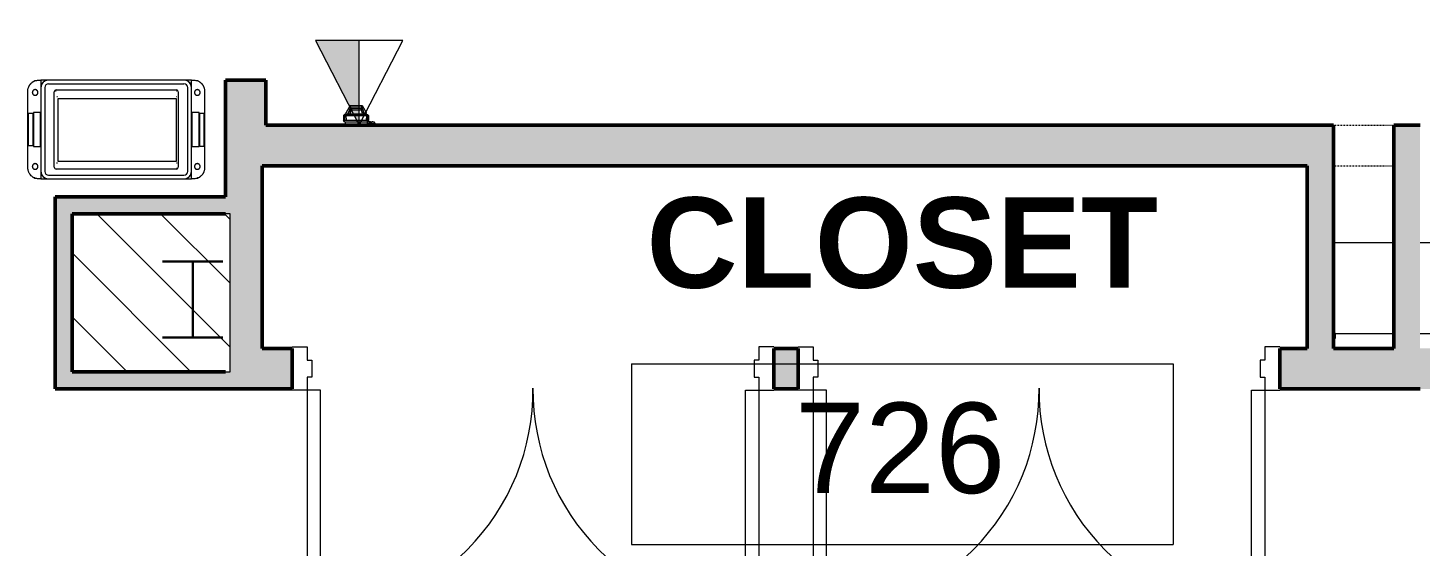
# Model space of a CAD drawing. Header units: inches. Extents: x -897 to 1409, y -1054 to 924.
# Drawn here: x -366.7 to -181.7, y -9 to 59.8 of the extents above; entities that cross this region are included whole.
import ezdxf

# ---------------------------------------------------------------- set-up
doc = ezdxf.new("R2010")
doc.units = ezdxf.units.IN
doc.header["$MEASUREMENT"] = 0
doc.linetypes.add('Overhead', pattern=[0.15625, 0.09375, -0.0625])
for name, color, linetype, lineweight in [('A-ANNO-NOTE', 131, 'Continuous', 9), ('A-AREA-IDEN', 2, 'Continuous', 9), ('A-DOOR', 31, 'Continuous', 13), ('A-DOOR-FRAM', 31, 'Continuous', 20), ('A-GENM', 13, 'Continuous', 9), ('A-WALL-PATT', 111, 'Continuous', 13), ('I-WALL', 2, 'Continuous', 13), ('Q-SPCQ', 91, 'Continuous', 13), ('S-COLS', 52, 'Continuous', 13), ('S-COLS-SYMB', 171, 'Continuous', 20)]:
    doc.layers.add(name, color=color, linetype=linetype, lineweight=lineweight)
doc.styles.add('Arial_4', font='arial.ttf', dxfattribs={"height": 12})
doc.styles.add('Arial_B', font='arialbd.ttf', dxfattribs={"height": 12})

# ---------------------------------------------------------------- blocks, each defined once
blk = doc.blocks.new('W-Wide Flange-Column - W10X49-819827-7TH FLOOR TELECOM PLAN')
at = {"layer": 'S-COLS-SYMB', "color": 63, "lineweight": 25}
for p, q in [((-4.01, 5.05), (4.01, 5.05)), ((0, 5.05), (0, -5.05)), ((-4.01, -5.05), (4.01, -5.05))]:
    blk.add_line(p, q, dxfattribs=at)
blk = doc.blocks.new('5649_structural model_2019_rvt-1-7TH FLOOR TELECOM PLAN')
at = {"color": 123, "lineweight": 13}
blk.add_blockref('W-Wide Flange-Column - W10X49-819827-7TH FLOOR TELECOM PLAN', (-344.82, 23.76), dxfattribs=at)
at = {"color": 123, "lineweight": 13, "rotation": 180}
blk.add_blockref('W-Wide Flange-Column - W10X49-819827-7TH FLOOR TELECOM PLAN', (-344.82, 23.76), dxfattribs=at)
blk = doc.blocks.new('Room Tag - Room Tag-84095-7TH FLOOR TELECOM PLAN')
at = {"layer": 'A-AREA-IDEN'}
for p, q in [((-0.375, -0.0625), (-0.375, -0.3125)), ((-0.375, -0.0625), (0.375, -0.0625)), ((0.375, -0.0625), (0.375, -0.3125)), ((-0.375, -0.3125), (0.375, -0.3125))]:
    blk.add_line(p, q, dxfattribs=at)
blk = doc.blocks.new('Double Flush-HM Frame - 5_-0_ Storeroom 8ft high-4680044-7TH FLOOR TELECOM PLAN')
at = {"layer": 'A-DOOR', "color": 133, "lineweight": 20}
for p, q in [((-48, 32.875), (-46.25, 32.875)), ((-48, 2.875), (-48, 32.875)), ((-46.25, 32.875), (-46.25, 2.875)), ((10.25, 32.875), (10.25, 2.875)), ((12, 32.875), (10.25, 32.875)), ((12, 2.875), (12, 32.875)), ((-46.25, 2.875), (-48, 2.875)), ((10.25, 2.875), (12, 2.875))]:
    blk.add_line(p, q, dxfattribs=at)
at = {"layer": 'A-DOOR', "color": 53, "lineweight": 9}
for centre, start, end in [((-48, 2.875), 359.5, 90), ((12, 2.875), 90, 180.5)]:
    blk.add_arc(centre, 30, start, end, dxfattribs=at)
at = {"layer": 'A-DOOR-FRAM', "color": 133}
for p, q in [((-48, 2.875), (-50, 2.875)), ((-48, 1.125), (-48, 2.875)), ((12, 2.875), (14, 2.875)), ((12, 1.125), (12, 2.875)), ((-47.375, 1.125), (-48, 1.125)), ((-47.375, -1.125), (-47.375, 1.125)), ((11.375, 1.125), (12, 1.125)), ((11.375, -1.125), (11.375, 1.125)), ((-48, -1.125), (-47.375, -1.125)), ((-48, -2.875), (-48, -1.125)), ((12, -1.125), (11.375, -1.125)), ((12, -2.875), (12, -1.125)), ((-50, -2.875), (-48, -2.875)), ((14, -2.875), (12, -2.875))]:
    blk.add_line(p, q, dxfattribs=at)
blk = doc.blocks.new('Restaurant_Trash_Can_SlimJim_Revit_2018_18693 - SLIMJIM-3038480-7TH FLOOR TELECOM PLAN')
at = {"layer": 'Q-SPCQ', "color": 53, "lineweight": 9}
for p, q in [((-0.75, 0), (-0.5, 0)), ((0.5, 0), (-0.5, 0)), ((-0.5, 0), (-0.5, -1)), ((18.5, 0), (0.5, 0)), ((19.5, 0), (18.5, 0)), ((19.5, -1), (19.5, 0)), ((19.5, 0), (19.75, 0)), ((-2.25, -11.63), (-2.25, -1.5)), ((-0.5, -1), (-0.5, -12.12)), ((0, -1), (0, -12.12)), ((0.5, -0.5), (18.5, -0.5)), ((1.27, -11.58), (1.27, -1.55)), ((1.54, -1.45), (1.45, -1.45)), ((1.45, -1.45), (1.54, -1.45)), ((1.51, -1.31), (17.5, -1.31)), ((17.56, -1.45), (17.5, -1.45)), ((17.52, -1.45), (17.57, -1.45)), ((17.7, -1.45), (17.72, -1.45)), ((17.74, -1.55), (17.74, -11.58)), ((19, -12.12), (19, -1)), ((19.5, -12.12), (19.5, -1)), ((21.25, -1.5), (21.25, -11.63)), ((1.6, -2.2), (1.69, -2.2)), ((17.5, -2.5), (1.75, -2.5)), ((1.75, -2.5), (1.75, -10.75)), ((17.5, -2.2), (17.57, -2.2)), ((17.5, -10.75), (17.5, -2.5)), ((-2.16, -8.72), (-2.16, -4.4)), ((-2.16, -4.4), (-1.59, -4.4)), ((-1.59, -4.4), (-1.59, -8.72)), ((-1.5, -4.31), (-1.5, -8.81)), ((-0.56, -4.31), (-1.5, -4.31)), ((-0.56, -8.81), (-0.56, -4.31)), ((20.5, -4.31), (19.56, -4.31)), ((19.56, -4.31), (19.56, -8.81)), ((20.5, -8.81), (20.5, -4.31)), ((20.59, -8.81), (20.59, -4.4)), ((20.59, -4.4), (21.16, -4.4)), ((21.16, -4.4), (21.16, -8.81)), ((-1.59, -8.72), (-2.16, -8.72)), ((-1.5, -8.81), (-0.56, -8.81)), ((19.56, -8.81), (20.5, -8.81)), ((21.16, -8.81), (20.59, -8.81)), ((1.68, -11.05), (1.58, -11.05)), ((1.75, -10.75), (17.5, -10.75)), ((17.59, -11.05), (17.5, -11.05)), ((-0.5, -12.12), (-0.5, -13.13)), ((0.5, -12.63), (18.5, -12.63)), ((17.5, -11.82), (1.51, -11.82)), ((17.5, -11.75), (17.55, -11.75)), ((17.55, -11.75), (17.51, -11.75)), ((19.5, -13.13), (19.5, -12.12)), ((-0.5, -13.13), (-0.75, -13.13)), ((-0.5, -13.13), (0.5, -13.13)), ((0.5, -13.13), (18.5, -13.13)), ((18.5, -13.13), (19.5, -13.13)), ((19.75, -13.13), (19.5, -13.13))]:
    blk.add_line(p, q, dxfattribs=at)
at = {"layer": 'Q-SPCQ', "color": 53, "lineweight": 9, "flags": 128}
for points in [[(0.5, 0), (0.46, 0), (0.42, 0), (0.38, -0.01), (0.34, -0.01), (0.3, -0.02), (0.26, -0.03), (0.23, -0.04), (0.19, -0.05), (0.15, -0.06), (0.11, -0.08), (0.08, -0.1), (0.04, -0.11), (0, -0.13), (-0.03, -0.15), (-0.06, -0.17), (-0.1, -0.2), (-0.13, -0.22), (-0.16, -0.25), (-0.19, -0.28), (-0.22, -0.3), (-0.24, -0.33), (-0.27, -0.36), (-0.29, -0.39), (-0.32, -0.43), (-0.34, -0.46), (-0.36, -0.49), (-0.38, -0.53), (-0.4, -0.56), (-0.42, -0.6), (-0.43, -0.64), (-0.44, -0.68), (-0.46, -0.71), (-0.47, -0.75), (-0.48, -0.79), (-0.48, -0.83), (-0.49, -0.87), (-0.49, -0.91), (-0.5, -0.95), (-0.5, -0.99), (-0.5, -1)], [(19.5, -1), (19.5, -0.96), (19.5, -0.92), (19.49, -0.88), (19.49, -0.84), (19.48, -0.8), (19.47, -0.76), (19.46, -0.72), (19.45, -0.69), (19.44, -0.65), (19.42, -0.61), (19.41, -0.57), (19.39, -0.54), (19.37, -0.5), (19.35, -0.47), (19.33, -0.44), (19.3, -0.4), (19.28, -0.37), (19.25, -0.34), (19.23, -0.31), (19.2, -0.28), (19.17, -0.26), (19.14, -0.23), (19.11, -0.2), (19.08, -0.18), (19.04, -0.16), (19.01, -0.14), (18.97, -0.12), (18.94, -0.1), (18.9, -0.08), (18.86, -0.07), (18.83, -0.05), (18.79, -0.04), (18.75, -0.03), (18.71, -0.02), (18.67, -0.01), (18.63, -0.01), (18.59, 0), (18.55, 0), (18.51, 0), (18.5, 0)], [(-0.5, -12.12), (-0.5, -12.16), (-0.5, -12.2), (-0.49, -12.24), (-0.49, -12.28), (-0.48, -12.32), (-0.47, -12.36), (-0.46, -12.4), (-0.45, -12.44), (-0.43, -12.48), (-0.42, -12.51), (-0.4, -12.55), (-0.39, -12.59), (-0.37, -12.62), (-0.35, -12.66), (-0.32, -12.69), (-0.3, -12.72), (-0.28, -12.75), (-0.25, -12.78), (-0.22, -12.81), (-0.2, -12.84), (-0.17, -12.87), (-0.14, -12.9), (-0.1, -12.92), (-0.07, -12.94), (-0.04, -12.97), (0, -12.99), (0.03, -13.01), (0.07, -13.03), (0.1, -13.04), (0.14, -13.06), (0.18, -13.07), (0.21, -13.08), (0.25, -13.09), (0.29, -13.1), (0.33, -13.11), (0.37, -13.12), (0.41, -13.12), (0.45, -13.12), (0.49, -13.13), (0.5, -13.13)], [(18.5, -13.13), (18.54, -13.12), (18.58, -13.12), (18.62, -13.12), (18.66, -13.11), (18.7, -13.11), (18.74, -13.1), (18.78, -13.09), (18.82, -13.07), (18.85, -13.06), (18.89, -13.05), (18.93, -13.03), (18.96, -13.01), (19, -12.99), (19.03, -12.97), (19.07, -12.95), (19.1, -12.93), (19.13, -12.9), (19.16, -12.88), (19.19, -12.85), (19.22, -12.82), (19.25, -12.79), (19.27, -12.76), (19.3, -12.73), (19.32, -12.7), (19.34, -12.67), (19.36, -12.63), (19.38, -12.6), (19.4, -12.56), (19.42, -12.52), (19.43, -12.49), (19.45, -12.45), (19.46, -12.41), (19.47, -12.37), (19.48, -12.33), (19.49, -12.29), (19.49, -12.26), (19.5, -12.22), (19.5, -12.18), (19.5, -12.14), (19.5, -12.12)]]:
    blk.add_lwpolyline(points, dxfattribs=at)
at = {"layer": 'Q-SPCQ', "color": 53, "lineweight": 9}
for centre, radius, start, end in [((0.5, -1), 1, 90, 180), ((0.5, -1), 1, 90, 180), ((18.5, -1), 1, 360, 90), ((18.5, -1), 1, 0, 90), ((0.5, -1), 0.5, 90, 180), ((1.51, -1.55), 0.238, 90, 180), ((17.5, -1.55), 0.238, 360, 90), ((18.5, -1), 0.5, 0, 90), ((0.5, -12.12), 1, 180, 270), ((0.5, -12.12), 1, 180, 270), ((0.5, -12.12), 0.5, 180, 270), ((1.51, -11.58), 0.238, 180, 270), ((17.5, -11.58), 0.238, 270, 0), ((18.5, -12.12), 0.5, 270, 360), ((18.5, -12.12), 1, 270, 360), ((18.5, -12.12), 1, 270, 0)]:
    blk.add_arc(centre, radius, start, end, dxfattribs=at)
for points, knots in [([(-2.25, -1.5), (-2.25, -1.36), (-2.22, -1.16), (-2.14, -0.93), (-2.08, -0.81), (-2.03, -0.72), (-1.98, -0.64), (-1.9, -0.53), (-1.79, -0.41), (-1.65, -0.29), (-1.45, -0.16), (-1.2, -0.06), (-0.94, -0.01), (-0.81, 0), (-0.75, 0)], [0, 0, 0, 0, 0.142857, 0.214286, 0.25, 0.285714, 0.321429, 0.357143, 0.428571, 0.5, 0.571429, 0.714286, 0.857143, 1, 1, 1, 1]), ([(19.75, 0), (19.81, 0), (19.95, -0.01), (20.21, -0.06), (20.45, -0.16), (20.65, -0.29), (20.82, -0.43), (20.94, -0.58), (21.02, -0.7), (21.07, -0.79), (21.13, -0.9), (21.18, -1.04), (21.24, -1.24), (21.25, -1.4), (21.25, -1.5)], [0, 0, 0, 0, 0.142857, 0.285714, 0.428571, 0.5, 0.571429, 0.678571, 0.705357, 0.732143, 0.785714, 0.839286, 0.892857, 1, 1, 1, 1]), ([(-1.55, -0.23), (-1.58, -0.25), (-1.63, -0.29), (-1.68, -0.33), (-1.71, -0.36)], [0.6882783, 0.6882783, 0.6882783, 0.6882783, 0.75, 0.8415258, 0.8415258, 0.8415258, 0.8415258]), ([(-0.9, -1.65), (-0.9, -1.62), (-0.9, -1.58), (-0.92, -1.54), (-0.92, -1.52), (-0.93, -1.5), (-0.94, -1.48), (-0.95, -1.47), (-0.96, -1.44), (-0.98, -1.42), (-0.99, -1.41), (-0.99, -1.4), (-1, -1.39), (-1, -1.39), (-1.01, -1.38), (-1.02, -1.37), (-1.04, -1.36), (-1.06, -1.34), (-1.07, -1.33), (-1.09, -1.32), (-1.1, -1.32), (-1.12, -1.31), (-1.14, -1.3), (-1.16, -1.29), (-1.19, -1.28), (-1.22, -1.28), (-1.24, -1.27), (-1.27, -1.27), (-1.3, -1.27), (-1.33, -1.28), (-1.36, -1.28), (-1.39, -1.29), (-1.42, -1.3), (-1.45, -1.32), (-1.48, -1.33), (-1.5, -1.35), (-1.53, -1.37), (-1.56, -1.4), (-1.59, -1.44), (-1.61, -1.48), (-1.63, -1.53), (-1.64, -1.58), (-1.65, -1.62), (-1.65, -1.65)], [0, 0, 0, 0, 0.055556, 0.083333, 0.097222, 0.111111, 0.125, 0.138889, 0.166667, 0.194444, 0.208333, 0.215278, 0.222222, 0.229167, 0.236111, 0.25, 0.277778, 0.305556, 0.319444, 0.333333, 0.347222, 0.361111, 0.388889, 0.416667, 0.444444, 0.472222, 0.5, 0.527778, 0.555556, 0.583333, 0.611111, 0.638889, 0.666667, 0.694444, 0.722222, 0.75, 0.777778, 0.805556, 0.833333, 0.888889, 0.916667, 0.944444, 1, 1, 1, 1]), ([(-1.65, -1.65), (-1.65, -1.68), (-1.64, -1.72), (-1.63, -1.77), (-1.61, -1.82), (-1.59, -1.86), (-1.56, -1.9), (-1.53, -1.92), (-1.5, -1.95), (-1.48, -1.97), (-1.45, -1.98), (-1.42, -2), (-1.39, -2.01), (-1.36, -2.01), (-1.33, -2.02), (-1.31, -2.02), (-1.29, -2.02), (-1.27, -2.02), (-1.24, -2.02), (-1.22, -2.02), (-1.19, -2.01), (-1.16, -2.01), (-1.14, -2), (-1.12, -1.99), (-1.1, -1.98), (-1.08, -1.97), (-1.06, -1.96), (-1.04, -1.94), (-1.02, -1.93), (-1.01, -1.92), (-1, -1.91), (-1, -1.9), (-0.99, -1.9), (-0.99, -1.89), (-0.98, -1.88), (-0.96, -1.86), (-0.95, -1.83), (-0.94, -1.81), (-0.93, -1.8), (-0.93, -1.79), (-0.92, -1.78), (-0.92, -1.76), (-0.9, -1.72), (-0.9, -1.68), (-0.9, -1.65)], [0, 0, 0, 0, 0.055556, 0.083333, 0.111111, 0.166667, 0.194444, 0.222222, 0.25, 0.277778, 0.305556, 0.333333, 0.361111, 0.388889, 0.416667, 0.444444, 0.458333, 0.472222, 0.5, 0.527778, 0.555556, 0.583333, 0.611111, 0.638889, 0.652778, 0.666667, 0.694444, 0.722222, 0.75, 0.763889, 0.770833, 0.777778, 0.784722, 0.791667, 0.805556, 0.833333, 0.861111, 0.875, 0.888889, 0.895833, 0.902778, 0.916667, 0.944444, 1, 1, 1, 1]), ([(-1.28, -0.1), (-1.3, -0.11), (-1.35, -0.13), (-1.4, -0.15), (-1.43, -0.16)], [0.4521801, 0.4521801, 0.4521801, 0.4521801, 0.5, 0.5775019, 0.5775019, 0.5775019, 0.5775019]), ([(-0.36, -0.5), (-0.33, -0.45), (-0.27, -0.36), (-0.21, -0.29), (-0.18, -0.26)], [0, 0, 0, 0, 0.1, 0.1824488, 0.1824488, 0.1824488, 0.1824488]), ([(-0.08, -0.18), (-0.07, -0.18), (-0.04, -0.16), (0, -0.13), (0.03, -0.12), (0.04, -0.11)], [0.2702021, 0.2702021, 0.2702021, 0.2702021, 0.3, 0.35, 0.3731461, 0.3731461, 0.3731461, 0.3731461]), ([(18.97, -0.11), (18.99, -0.13), (19.03, -0.15), (19.07, -0.18), (19.08, -0.19)], [0.6268539, 0.6268539, 0.6268539, 0.6268539, 0.7, 0.7297979, 0.7297979, 0.7297979, 0.7297979]), ([(19.18, -0.26), (19.19, -0.28), (19.26, -0.34), (19.32, -0.42), (19.37, -0.5)], [0.8175512, 0.8175512, 0.8175512, 0.8175512, 0.85, 1, 1, 1, 1]), ([(20.65, -1.65), (20.65, -1.62), (20.65, -1.58), (20.63, -1.53), (20.62, -1.48), (20.59, -1.44), (20.56, -1.4), (20.53, -1.37), (20.51, -1.35), (20.48, -1.33), (20.45, -1.32), (20.42, -1.3), (20.39, -1.29), (20.36, -1.28), (20.33, -1.28), (20.31, -1.27), (20.29, -1.27), (20.27, -1.27), (20.25, -1.27), (20.22, -1.28), (20.19, -1.28), (20.17, -1.29), (20.14, -1.3), (20.12, -1.31), (20.1, -1.32), (20.09, -1.33), (20.07, -1.34), (20.04, -1.36), (20.03, -1.37), (20.01, -1.38), (20.01, -1.39), (20, -1.39), (20, -1.4), (19.99, -1.41), (19.98, -1.42), (19.96, -1.44), (19.95, -1.47), (19.94, -1.48), (19.93, -1.5), (19.93, -1.51), (19.93, -1.52), (19.92, -1.54), (19.91, -1.58), (19.9, -1.62), (19.9, -1.65)], [0, 0, 0, 0, 0.055556, 0.083333, 0.111111, 0.166667, 0.194444, 0.222222, 0.25, 0.277778, 0.305556, 0.333333, 0.361111, 0.388889, 0.416667, 0.444444, 0.458333, 0.472222, 0.5, 0.527778, 0.555556, 0.583333, 0.611111, 0.638889, 0.652778, 0.666667, 0.694444, 0.722222, 0.75, 0.763889, 0.770833, 0.777778, 0.784722, 0.791667, 0.805556, 0.833333, 0.861111, 0.875, 0.888889, 0.895833, 0.902778, 0.916667, 0.944444, 1, 1, 1, 1]), ([(19.9, -1.65), (19.9, -1.68), (19.91, -1.72), (19.92, -1.76), (19.93, -1.78), (19.93, -1.8), (19.94, -1.81), (19.95, -1.83), (19.96, -1.86), (19.98, -1.88), (19.99, -1.89), (20, -1.9), (20, -1.9), (20.01, -1.91), (20.01, -1.92), (20.03, -1.93), (20.04, -1.94), (20.06, -1.96), (20.08, -1.97), (20.09, -1.97), (20.1, -1.98), (20.12, -1.99), (20.14, -2), (20.17, -2.01), (20.19, -2.01), (20.22, -2.02), (20.25, -2.02), (20.28, -2.02), (20.3, -2.02), (20.33, -2.02), (20.36, -2.01), (20.39, -2.01), (20.42, -2), (20.45, -1.98), (20.48, -1.97), (20.51, -1.95), (20.53, -1.92), (20.56, -1.9), (20.59, -1.86), (20.62, -1.82), (20.63, -1.77), (20.65, -1.72), (20.65, -1.68), (20.65, -1.65)], [0, 0, 0, 0, 0.055556, 0.083333, 0.097222, 0.111111, 0.125, 0.138889, 0.166667, 0.194444, 0.208333, 0.215278, 0.222222, 0.229167, 0.236111, 0.25, 0.277778, 0.305556, 0.319444, 0.333333, 0.347222, 0.361111, 0.388889, 0.416667, 0.444444, 0.472222, 0.5, 0.527778, 0.555556, 0.583333, 0.611111, 0.638889, 0.666667, 0.694444, 0.722222, 0.75, 0.777778, 0.805556, 0.833333, 0.888889, 0.916667, 0.944444, 1, 1, 1, 1]), ([(20.43, -0.16), (20.4, -0.15), (20.35, -0.13), (20.3, -0.1), (20.28, -0.1)], [0.4224981, 0.4224981, 0.4224981, 0.4224981, 0.5, 0.5478199, 0.5478199, 0.5478199, 0.5478199]), ([(20.72, -0.35), (20.69, -0.33), (20.63, -0.29), (20.58, -0.25), (20.56, -0.24)], [0.1584742, 0.1584742, 0.1584742, 0.1584742, 0.25, 0.3117217, 0.3117217, 0.3117217, 0.3117217]), ([(-0.75, -13.13), (-0.81, -13.13), (-0.94, -13.12), (-1.2, -13.06), (-1.45, -12.96), (-1.65, -12.83), (-1.81, -12.69), (-1.94, -12.55), (-2.02, -12.42), (-2.07, -12.34), (-2.13, -12.22), (-2.18, -12.08), (-2.23, -11.88), (-2.25, -11.73), (-2.25, -11.63)], [0, 0, 0, 0, 0.142857, 0.285714, 0.428571, 0.5, 0.571429, 0.678571, 0.705357, 0.732143, 0.785714, 0.839286, 0.892857, 1, 1, 1, 1]), ([(-1.72, -12.77), (-1.68, -12.8), (-1.63, -12.84), (-1.58, -12.88), (-1.55, -12.89)], [0.1584742, 0.1584742, 0.1584742, 0.1584742, 0.25, 0.3117217, 0.3117217, 0.3117217, 0.3117217]), ([(-0.9, -11.48), (-0.9, -11.45), (-0.9, -11.41), (-0.92, -11.37), (-0.92, -11.34), (-0.93, -11.33), (-0.94, -11.31), (-0.95, -11.29), (-0.96, -11.27), (-0.98, -11.25), (-0.99, -11.24), (-0.99, -11.23), (-1, -11.22), (-1, -11.22), (-1.01, -11.21), (-1.02, -11.2), (-1.04, -11.18), (-1.06, -11.17), (-1.07, -11.16), (-1.09, -11.15), (-1.1, -11.14), (-1.12, -11.14), (-1.14, -11.13), (-1.16, -11.12), (-1.19, -11.11), (-1.22, -11.11), (-1.24, -11.1), (-1.27, -11.1), (-1.3, -11.1), (-1.33, -11.1), (-1.36, -11.11), (-1.39, -11.12), (-1.42, -11.13), (-1.45, -11.14), (-1.48, -11.16), (-1.5, -11.18), (-1.53, -11.2), (-1.56, -11.23), (-1.59, -11.27), (-1.61, -11.31), (-1.63, -11.36), (-1.64, -11.41), (-1.65, -11.45), (-1.65, -11.48)], [0, 0, 0, 0, 0.055556, 0.083333, 0.097222, 0.111111, 0.125, 0.138889, 0.166667, 0.194444, 0.208333, 0.215278, 0.222222, 0.229167, 0.236111, 0.25, 0.277778, 0.305556, 0.319444, 0.333333, 0.347222, 0.361111, 0.388889, 0.416667, 0.444444, 0.472222, 0.5, 0.527778, 0.555556, 0.583333, 0.611111, 0.638889, 0.666667, 0.694444, 0.722222, 0.75, 0.777778, 0.805556, 0.833333, 0.888889, 0.916667, 0.944444, 1, 1, 1, 1]), ([(-1.65, -11.48), (-1.65, -11.5), (-1.64, -11.54), (-1.63, -11.59), (-1.61, -11.64), (-1.59, -11.69), (-1.56, -11.73), (-1.53, -11.75), (-1.5, -11.77), (-1.48, -11.79), (-1.45, -11.81), (-1.42, -11.82), (-1.39, -11.83), (-1.36, -11.84), (-1.33, -11.85), (-1.31, -11.85), (-1.29, -11.85), (-1.27, -11.85), (-1.24, -11.85), (-1.22, -11.85), (-1.19, -11.84), (-1.16, -11.83), (-1.14, -11.83), (-1.12, -11.82), (-1.1, -11.81), (-1.08, -11.8), (-1.06, -11.79), (-1.04, -11.77), (-1.02, -11.75), (-1.01, -11.74), (-1, -11.74), (-1, -11.73), (-0.99, -11.72), (-0.99, -11.72), (-0.98, -11.7), (-0.96, -11.68), (-0.95, -11.66), (-0.94, -11.64), (-0.93, -11.63), (-0.93, -11.62), (-0.92, -11.61), (-0.92, -11.59), (-0.9, -11.54), (-0.9, -11.5), (-0.9, -11.48)], [0, 0, 0, 0, 0.055556, 0.083333, 0.111111, 0.166667, 0.194444, 0.222222, 0.25, 0.277778, 0.305556, 0.333333, 0.361111, 0.388889, 0.416667, 0.444444, 0.458333, 0.472222, 0.5, 0.527778, 0.555556, 0.583333, 0.611111, 0.638889, 0.652778, 0.666667, 0.694444, 0.722222, 0.75, 0.763889, 0.770833, 0.777778, 0.784722, 0.791667, 0.805556, 0.833333, 0.861111, 0.875, 0.888889, 0.895833, 0.902778, 0.916667, 0.944444, 1, 1, 1, 1]), ([(-0.18, -12.86), (-0.19, -12.85), (-0.26, -12.78), (-0.32, -12.7), (-0.36, -12.63)], [0.8175512, 0.8175512, 0.8175512, 0.8175512, 0.85, 1, 1, 1, 1]), ([(0.04, -13.01), (0.01, -13), (-0.03, -12.97), (-0.07, -12.95), (-0.08, -12.94)], [0.6268539, 0.6268539, 0.6268539, 0.6268539, 0.7, 0.7297979, 0.7297979, 0.7297979, 0.7297979]), ([(19.08, -12.94), (19.07, -12.95), (19.04, -12.97), (19, -12.99), (18.98, -13.01), (18.97, -13.01)], [0.2702021, 0.2702021, 0.2702021, 0.2702021, 0.3, 0.35, 0.3731461, 0.3731461, 0.3731461, 0.3731461]), ([(19.37, -12.63), (19.34, -12.68), (19.28, -12.76), (19.21, -12.83), (19.18, -12.86)], [0, 0, 0, 0, 0.1, 0.1824488, 0.1824488, 0.1824488, 0.1824488]), ([(21.25, -11.63), (21.25, -11.76), (21.22, -11.97), (21.14, -12.19), (21.08, -12.32), (21.04, -12.4), (20.98, -12.49), (20.9, -12.59), (20.79, -12.71), (20.65, -12.83), (20.45, -12.96), (20.21, -13.06), (19.95, -13.12), (19.81, -13.13), (19.75, -13.13)], [0, 0, 0, 0, 0.142857, 0.214286, 0.25, 0.285714, 0.321429, 0.357143, 0.428571, 0.5, 0.571429, 0.714286, 0.857143, 1, 1, 1, 1]), ([(20.65, -11.48), (20.65, -11.45), (20.65, -11.41), (20.63, -11.36), (20.62, -11.31), (20.59, -11.27), (20.56, -11.23), (20.53, -11.2), (20.51, -11.18), (20.48, -11.16), (20.45, -11.14), (20.42, -11.13), (20.39, -11.12), (20.36, -11.11), (20.33, -11.1), (20.31, -11.1), (20.29, -11.1), (20.27, -11.1), (20.25, -11.1), (20.22, -11.11), (20.19, -11.11), (20.17, -11.12), (20.14, -11.13), (20.12, -11.14), (20.1, -11.14), (20.09, -11.15), (20.07, -11.17), (20.04, -11.18), (20.03, -11.2), (20.01, -11.21), (20.01, -11.22), (20, -11.22), (20, -11.23), (19.99, -11.24), (19.98, -11.25), (19.96, -11.27), (19.95, -11.29), (19.94, -11.31), (19.93, -11.33), (19.93, -11.34), (19.93, -11.35), (19.92, -11.37), (19.91, -11.41), (19.9, -11.45), (19.9, -11.48)], [0, 0, 0, 0, 0.055556, 0.083333, 0.111111, 0.166667, 0.194444, 0.222222, 0.25, 0.277778, 0.305556, 0.333333, 0.361111, 0.388889, 0.416667, 0.444444, 0.458333, 0.472222, 0.5, 0.527778, 0.555556, 0.583333, 0.611111, 0.638889, 0.652778, 0.666667, 0.694444, 0.722222, 0.75, 0.763889, 0.770833, 0.777778, 0.784722, 0.791667, 0.805556, 0.833333, 0.861111, 0.875, 0.888889, 0.895833, 0.902778, 0.916667, 0.944444, 1, 1, 1, 1]), ([(19.9, -11.48), (19.9, -11.5), (19.91, -11.54), (19.92, -11.59), (19.93, -11.61), (19.93, -11.62), (19.94, -11.64), (19.95, -11.66), (19.96, -11.68), (19.98, -11.7), (19.99, -11.72), (20, -11.72), (20, -11.73), (20.01, -11.74), (20.01, -11.74), (20.03, -11.75), (20.04, -11.77), (20.06, -11.78), (20.08, -11.79), (20.09, -11.8), (20.1, -11.81), (20.12, -11.82), (20.14, -11.83), (20.17, -11.83), (20.19, -11.84), (20.22, -11.85), (20.25, -11.85), (20.28, -11.85), (20.3, -11.85), (20.33, -11.85), (20.36, -11.84), (20.39, -11.83), (20.42, -11.82), (20.45, -11.81), (20.48, -11.79), (20.51, -11.77), (20.53, -11.75), (20.56, -11.73), (20.59, -11.69), (20.62, -11.64), (20.63, -11.59), (20.65, -11.54), (20.65, -11.5), (20.65, -11.48)], [0, 0, 0, 0, 0.055556, 0.083333, 0.097222, 0.111111, 0.125, 0.138889, 0.166667, 0.194444, 0.208333, 0.215278, 0.222222, 0.229167, 0.236111, 0.25, 0.277778, 0.305556, 0.319444, 0.333333, 0.347222, 0.361111, 0.388889, 0.416667, 0.444444, 0.472222, 0.5, 0.527778, 0.555556, 0.583333, 0.611111, 0.638889, 0.666667, 0.694444, 0.722222, 0.75, 0.777778, 0.805556, 0.833333, 0.888889, 0.916667, 0.944444, 1, 1, 1, 1]), ([(20.56, -12.89), (20.58, -12.88), (20.64, -12.84), (20.69, -12.8), (20.72, -12.77)], [0.688258, 0.688258, 0.688258, 0.688258, 0.75, 0.84151, 0.84151, 0.84151, 0.84151]), ([(-1.43, -12.96), (-1.4, -12.98), (-1.35, -13), (-1.3, -13.02), (-1.28, -13.03)], [0.4224981, 0.4224981, 0.4224981, 0.4224981, 0.5, 0.5478199, 0.5478199, 0.5478199, 0.5478199]), ([(20.28, -13.03), (20.3, -13.02), (20.35, -13), (20.4, -12.98), (20.43, -12.96)], [0.4522061, 0.4522061, 0.4522061, 0.4522061, 0.5, 0.5774889, 0.5774889, 0.5774889, 0.5774889])]:
    blk.add_open_spline(points, degree=3, knots=knots, dxfattribs=at)
for points in [[(-1.82, -0.45), (-1.84, -0.47), (-1.85, -0.48), (-1.87, -0.5)], [(20.87, -0.5), (20.86, -0.48), (20.84, -0.47), (20.83, -0.45)], [(-1.87, -12.63), (-1.85, -12.64), (-1.84, -12.66), (-1.82, -12.67)], [(20.83, -12.67), (20.84, -12.66), (20.86, -12.64), (20.87, -12.63)]]:
    blk.add_open_spline(points, degree=3, dxfattribs=at)
blk = doc.blocks.new('Opening - 8_ x 80_-3516530-7TH FLOOR TELECOM PLAN')
at = {"layer": 'A-GENM', "linetype": 'Overhead'}
for p, q in [((-4.32, 2.69), (3.68, 2.69)), ((-4.32, -2.69), (3.68, -2.69))]:
    blk.add_line(p, q, dxfattribs=at)
blk = doc.blocks.new('Wall_mounted_phone_5550 - 11ZPHO02_dwg-3555878-7TH FLOOR TELECOM PLAN')
at = {"layer": 'Q-SPCQ', "lineweight": 9}
for p, q in [((1.47, -0.44), (1.47, 0)), ((-2.36, -0.03), (-2.48, -0.25)), ((-2.36, -0.47), (-2.48, -0.25)), ((-2.04, -0.25), (-2.48, -0.25)), ((-2.1, -0.03), (-2.36, -0.03)), ((-2.2, -0.03), (-2.36, -0.03)), ((-1.92, -0.03), (-2.36, -0.03)), ((-2.11, -0.47), (-2.36, -0.47)), ((-1.92, -0.47), (-2.36, -0.47)), ((-2.2, -0.03), (-1.74, -0.03)), ((-2.2, -0.47), (-2.11, -0.47)), ((-1.68, -0.47), (-2.11, -0.47)), ((-1.92, -0.03), (-2.04, -0.25)), ((-1.92, -0.47), (-2.04, -0.25)), ((-2.04, -0.25), (-1.47, -0.25)), ((-1.47, -0.03), (-1.92, -0.03)), ((-1.92, -0.47), (-1.68, -0.47)), ((-1.92, -0.47), (-1.52, -0.47)), ((-1.68, -0.47), (-1.53, -0.47)), ((-1.53, -0.47), (-1.66, -0.63)), ((-1.61, -0.58), (-1.66, -0.63)), ((-1.66, -1.25), (-1.66, -0.63)), ((-1.66, -0.63), (-1.53, -0.63)), ((-1.66, -1.31), (-1.66, -1.25)), ((-1.66, -1.25), (-1.53, -1.41)), ((-1.66, -1.25), (-1.53, -1.31)), ((-1.53, -1.44), (-1.66, -1.31)), ((-1.53, -1.44), (-1.66, -1.31)), ((-1.53, -0.47), (-1.47, -0.44)), ((1.53, -0.47), (-1.53, -0.47)), ((-1.53, -0.47), (-1.53, -0.63)), ((-1.53, -0.63), (1.53, -0.63)), ((-1.53, -1.31), (-1.53, -0.63)), ((1.53, -1.31), (-1.53, -1.31)), ((-1.53, -1.41), (-1.53, -1.31)), ((-1.53, -1.41), (-1.41, -1.33)), ((1.53, -1.41), (-1.53, -1.41)), ((-1.53, -1.44), (-1.53, -1.41)), ((-1.41, -1.44), (-1.53, -1.44)), ((-1.47, -0.44), (-1.47, 0)), ((1.47, -0.44), (-1.47, -0.44)), ((-1.41, -1.33), (-1.28, -0.63)), ((-1.34, -1.44), (-1.41, -1.44)), ((-1.34, -1.41), (-1.35, -1.56)), ((-1.3, -1.41), (-1.35, -1.56)), ((-1.34, -1.59), (-1.35, -1.56)), ((-1.33, -1.57), (-1.34, -1.69)), ((-1.34, -1.59), (-1.34, -1.61)), ((-1.34, -1.61), (-1.34, -1.62)), ((-1.34, -1.61), (-1.34, -1.62)), ((-1.34, -1.62), (-1.34, -1.69)), ((-1.34, -1.69), (-1.34, -1.62)), ((-0.8, -2.61), (-1.34, -1.69)), ((-0.75, -2.42), (-1.13, -1.41)), ((-1.13, -1.41), (-1.08, -1.54)), ((-0.75, -2.42), (-1.08, -1.54)), ((-0.89, -2.04), (-1.08, -1.54)), ((-1.03, -1.41), (-1, -1.52)), ((-0.85, -2.04), (-1, -1.52)), ((-0.8, -1.41), (-0.79, -1.51)), ((-0.69, -2.04), (-0.79, -1.51)), ((0.79, -1.51), (-0.79, -1.51)), ((0.69, -2.04), (0.79, -1.51)), ((0.75, -2.42), (1.13, -1.41)), ((0.75, -2.42), (1.08, -1.54)), ((0.8, -1.41), (0.79, -1.51)), ((0.8, -2.61), (1.34, -1.69)), ((0.85, -2.04), (1, -1.52)), ((0.89, -2.04), (1.08, -1.54)), ((1.03, -1.41), (1, -1.52)), ((1.13, -1.41), (1.08, -1.54)), ((1.41, -1.33), (1.28, -0.63)), ((1.3, -1.4), (1.35, -1.56)), ((1.33, -1.57), (1.34, -1.69)), ((1.34, -1.4), (1.35, -1.56)), ((1.34, -1.44), (1.41, -1.44)), ((1.34, -1.59), (1.35, -1.56)), ((1.34, -1.59), (1.34, -1.61)), ((1.34, -1.61), (1.34, -1.62)), ((1.34, -1.61), (1.34, -1.62)), ((1.34, -1.62), (1.34, -1.69)), ((1.34, -1.69), (1.34, -1.62)), ((1.53, -1.41), (1.41, -1.33)), ((1.41, -1.44), (1.53, -1.44)), ((1.53, -0.47), (1.47, -0.44)), ((1.53, -0.47), (1.66, -0.63)), ((1.53, -0.47), (1.53, -0.63)), ((1.53, -1.31), (1.53, -0.63)), ((1.53, -0.63), (1.66, -0.63)), ((1.53, -1.41), (1.66, -1.25)), ((1.66, -1.25), (1.53, -1.31)), ((1.53, -1.44), (1.66, -1.31)), ((1.53, -1.44), (1.66, -1.31)), ((1.53, -1.41), (1.53, -1.31)), ((1.53, -1.44), (1.53, -1.41)), ((1.61, -0.58), (1.66, -0.63)), ((1.66, -1.25), (1.66, -0.63)), ((1.66, -1.31), (1.66, -1.25)), ((-0.77, -2.31), (-0.89, -2.04)), ((-0.71, -2.26), (-0.85, -2.04)), ((-0.8, -2.61), (-0.74, -2.53)), ((0.8, -2.61), (-0.8, -2.61)), ((-0.77, -2.31), (-0.71, -2.26)), ((0.77, -2.31), (-0.77, -2.31)), ((-0.77, -2.31), (-0.75, -2.42)), ((-0.75, -2.42), (-0.74, -2.53)), ((-0.74, -2.53), (0.74, -2.53)), ((-0.71, -2.26), (-0.59, -2.22)), ((-0.59, -2.22), (-0.69, -2.04)), ((0.69, -2.04), (-0.69, -2.04)), ((-0.59, -2.22), (0.59, -2.22)), ((0.59, -2.22), (0.69, -2.04)), ((0.71, -2.26), (0.59, -2.22)), ((0.71, -2.26), (0.85, -2.04)), ((0.77, -2.31), (0.71, -2.26)), ((0.75, -2.42), (0.74, -2.53)), ((0.8, -2.61), (0.74, -2.53)), ((0.77, -2.31), (0.75, -2.42)), ((0.77, -2.31), (0.89, -2.04))]:
    blk.add_line(p, q, dxfattribs=at)
blk = doc.blocks.new('Wall_mounted_phone_5550 - Wall_mounted_phone_5550-3555884-7TH FLOOR TELECOM PLAN')
blk.add_blockref('Wall_mounted_phone_5550 - 11ZPHO02_dwg-3555878-7TH FLOOR TELECOM PLAN', (0, 0))
blk = doc.blocks.new('Wall-Shelving_Case-Systems_R2050 - Wall-Shelving_Case-Systems_R2050-4066213-7TH FLOOR TELECOM PLAN')
at = {"layer": 'A-GENM', "color": 53}
for p, q in [((-21.5, 12.625), (-29.5, 12.625)), ((-16, 12.625), (-18, 12.625)), ((-29.25, 0.625), (-29.5, 0.625)), ((-29.5, 0.5), (-29.375, 0.5)), ((-29.375, 0.5), (-29.375, 0)), ((-29.375, 0), (-29.25, 0)), ((-29.25, 0.625), (-21.5, 0.625)), ((-29.25, 0), (-29.25, 0.625)), ((-18, 0.625), (-16, 0.625)), ((0.375, 0.625), (-0.375, 0.625)), ((-0.375, 0.625), (-0.375, 0)), ((-0.375, 0), (-0.25, 0)), ((-0.25, 0), (-0.25, 0.5)), ((-0.25, 0.5), (0.25, 0.5)), ((0.25, 0.5), (0.25, 0)), ((0.25, 0), (0.375, 0)), ((0.375, 0), (0.375, 0.625)), ((30, 0.625), (29.25, 0.625)), ((29.25, 0.625), (29.25, 0)), ((29.25, 0), (29.375, 0)), ((29.375, 0), (29.375, 0.5)), ((29.375, 0.5), (29.875, 0.5)), ((29.875, 0.5), (29.875, 0)), ((29.875, 0), (30, 0)), ((30, 0), (30, 0.625))]:
    blk.add_line(p, q, dxfattribs=at)

msp = doc.modelspace()

# ---------------------------------------------------------------- hatches: boundary and pattern name
at = {"layer": 'A-ANNO-NOTE'}
msp.add_hatch(color=256, dxfattribs=at).paths.add_polyline_path([(-322.7, 46.88), (-322.7, 58.13), (-328.51, 58.13), (-322.85, 47.17)], flags=0)
at = {"layer": 'A-WALL-PATT'}
h = msp.add_hatch(color=253, dxfattribs=at)
h.paths.add_polyline_path([(-338.96, 46.88), (-335.1, 46.88), (-335.1, 52.88), (-340.48, 52.88), (-340.48, 46.88)], flags=0)
h.paths.add_polyline_path([(-340.48, 92.88), (-338.75, 92.88), (-338.75, 133.88), (-336.83, 133.88), (-336.83, 92.88), (-335.1, 92.88), (-335.1, 166.19), (-340.48, 166.19), (-340.48, 110.72)], flags=0)
h.paths.add_polyline_path([(-338.96, 206.19), (-338.75, 206.19), (-338.75, 247.19), (-336.83, 247.19), (-336.83, 206.19), (-335.1, 206.19), (-335.1, 457.01), (-336.83, 457.01), (-336.83, 416.01), (-338.75, 416.01), (-338.75, 457.01), (-340.48, 457.01), (-340.48, 206.19)], flags=0)
h.paths.add_polyline_path([(-340.48, 497.01), (-335.1, 497.01), (-335.1, 532.01), (-340.48, 532.01), (-340.48, 511.88)], flags=0)
h = msp.add_hatch(color=253, dxfattribs=at)
h.paths.add_polyline_path([(-340.48, 41.51), (-193.21, 41.51), (-193.21, 46.88), (-340.48, 46.88), (-340.48, 42.38)], flags=0)
h.paths.add_polyline_path([(-181.71, 41.51), (-181.71, 46.88), (-185.21, 46.88), (-185.21, 41.51)], flags=0)
for points in [[(-338.96, 11.88), (-335.6, 11.88), (-335.6, 41.51), (-340.48, 41.51), (-340.48, 35.13), (-339.85, 35.13), (-339.85, 14.13), (-340.48, 14.13), (-340.48, 11.88)], [(-193.21, 17.26), (-193.21, 41.51), (-196.71, 41.51), (-196.71, 17.26)], [(-181.71, 11.88), (-181.71, 41.51), (-185.21, 41.51), (-185.21, 11.88)], [(-363.1, 14.13), (-360.85, 14.13), (-360.85, 37.38), (-363.1, 37.38), (-363.1, 25.3)], [(-340.48, 35.13), (-340.48, 37.38), (-360.85, 37.38), (-360.85, 35.13), (-348.87, 35.13)], [(-129.71, 11.88), (-129.71, 17.26), (-181.71, 17.26), (-181.71, 11.88), (-140.7, 11.88)], [(-340.48, 11.88), (-340.48, 14.13), (-363.1, 14.13), (-363.1, 11.88), (-358.79, 11.88)]]:
    msp.add_hatch(color=253, dxfattribs=at).paths.add_polyline_path(points, flags=0)
h = msp.add_hatch(color=253, dxfattribs=at)
h.paths.add_polyline_path([(-335.6, 11.88), (-331.6, 11.88), (-331.6, 17.26), (-335.6, 17.26)], flags=0)
h.paths.add_polyline_path([(-267.6, 11.88), (-264.35, 11.88), (-264.35, 17.26), (-267.6, 17.26)], flags=0)
h.paths.add_polyline_path([(-200.35, 11.88), (-185.21, 11.88), (-185.21, 17.26), (-200.35, 17.26)], flags=0)
at = {"layer": 'S-COLS', "lineweight": 9}
h = msp.add_hatch(dxfattribs=at)
h.set_pattern_fill('FP_1', color=53, style=0, pattern_type=2)
h.set_pattern_definition([(135, (0, 0), (-4.24264, -4.24264), [])])
h.paths.add_polyline_path([(-339.85, 14.13), (-339.85, 35.13), (-360.85, 35.13), (-360.85, 14.13), (-340.48, 14.13)], flags=0)

# ---------------------------------------------------------------- linework, layer by layer
at = {"layer": 'A-ANNO-NOTE'}
for p, q in [((-322.7, 58.13), (-328.51, 58.13)), ((-328.51, 58.13), (-322.7, 46.88)), ((-322.7, 46.88), (-322.7, 58.13))]:
    msp.add_line(p, q, dxfattribs=at)
at = {"layer": 'A-ANNO-NOTE', "lineweight": 20}
for p, q in [((-328.51, 58.13), (-322.7, 46.88)), ((-316.9, 58.13), (-328.51, 58.13)), ((-322.7, 46.88), (-316.9, 58.13))]:
    msp.add_line(p, q, dxfattribs=at)
at = {"layer": 'I-WALL', "color": 213, "lineweight": 50}
for p, q in [((-340.48, 52.88), (-340.48, 46.88)), ((-335.1, 52.88), (-340.48, 52.88)), ((-335.1, 46.88), (-335.1, 52.88)), ((-340.48, 46.88), (-340.48, 41.51)), ((-193.21, 46.88), (-335.1, 46.88)), ((-193.21, 41.51), (-193.21, 46.88)), ((-181.71, 46.88), (-185.21, 46.88)), ((-185.21, 46.88), (-185.21, 41.51)), ((-340.48, 41.51), (-340.48, 37.38)), ((-335.6, 41.51), (-196.71, 41.51)), ((-335.6, 17.26), (-335.6, 41.51)), ((-196.71, 41.51), (-196.71, 17.26)), ((-193.21, 17.26), (-193.21, 41.51)), ((-185.21, 41.51), (-185.21, 17.26)), ((-360.85, 37.38), (-363.1, 37.38)), ((-363.1, 37.38), (-363.1, 14.13)), ((-340.48, 37.38), (-360.85, 37.38)), ((-360.85, 14.13), (-360.85, 35.13)), ((-360.85, 35.13), (-340.48, 35.13)), ((-331.6, 17.26), (-335.6, 17.26)), ((-331.6, 11.88), (-331.6, 17.26)), ((-264.35, 17.26), (-267.6, 17.26)), ((-267.6, 17.26), (-267.6, 11.88)), ((-264.35, 11.88), (-264.35, 17.26)), ((-196.71, 17.26), (-200.35, 17.26)), ((-200.35, 17.26), (-200.35, 11.88)), ((-185.21, 17.26), (-193.21, 17.26)), ((-363.1, 14.13), (-363.1, 11.88)), ((-340.48, 14.13), (-360.85, 14.13)), ((-363.1, 11.88), (-340.48, 11.88)), ((-340.48, 11.88), (-335.6, 11.88)), ((-335.6, 11.88), (-331.6, 11.88)), ((-267.6, 11.88), (-264.35, 11.88)), ((-200.35, 11.88), (-185.21, 11.88)), ((-185.21, 11.88), (-181.71, 11.88))]:
    msp.add_line(p, q, dxfattribs=at)
at = {"layer": 'S-COLS', "color": 133, "lineweight": 20}
for p, q in [((-340.48, 35.13), (-360.85, 35.13)), ((-360.85, 35.13), (-360.85, 14.13)), ((-360.85, 14.13), (-340.48, 14.13))]:
    msp.add_line(p, q, dxfattribs=at)
at = {"layer": 'S-COLS', "color": 53, "lineweight": 9}
for p, q in [((-339.85, 35.13), (-340.48, 35.13)), ((-339.85, 14.13), (-339.85, 35.13)), ((-340.48, 14.13), (-339.85, 14.13))]:
    msp.add_line(p, q, dxfattribs=at)

# ---------------------------------------------------------------- block references
at = {"lineweight": 5}
msp.add_blockref('5649_structural model_2019_rvt-1-7TH FLOOR TELECOM PLAN', (0, 0), dxfattribs=at)
at = {"color": 53, "lineweight": 9}
for name, p in [('Restaurant_Trash_Can_SlimJim_Revit_2018_18693 - SLIMJIM-3038480-7TH FLOOR TELECOM PLAN', (-364.48, 52.88)), ('Opening - 8_ x 80_-3516530-7TH FLOOR TELECOM PLAN', (-188.88, 44.19)), ('Wall-Shelving_Case-Systems_R2050 - Wall-Shelving_Case-Systems_R2050-4066213-7TH FLOOR TELECOM PLAN', (-163.71, 18.63))]:
    msp.add_blockref(name, p, dxfattribs=at)
at = {"color": 53, "lineweight": 9, "rotation": 180}
for name, p in [('Wall_mounted_phone_5550 - Wall_mounted_phone_5550-3555884-7TH FLOOR TELECOM PLAN', (-323.1, 46.88)), ('Double Flush-HM Frame - 5_-0_ Storeroom 8ft high-4680044-7TH FLOOR TELECOM PLAN', (-317.6, 14.57)), ('Double Flush-HM Frame - 5_-0_ Storeroom 8ft high-4680044-7TH FLOOR TELECOM PLAN', (-250.35, 14.57))]:
    msp.add_blockref(name, p, dxfattribs=at)
at = {"layer": 'A-AREA-IDEN', "xscale": 95.99999999999994, "yscale": 95.99999999999994, "zscale": 95.99999999999994}
msp.add_blockref('Room Tag - Room Tag-84095-7TH FLOOR TELECOM PLAN', (-250.52, 21.22), dxfattribs=at)

# ---------------------------------------------------------------- texts
at = {"layer": 'A-AREA-IDEN', "char_height": 12, "attachment_point": 1}
for s, insert, width, style in [('CLOSET', (-284.51, 37.3), 82.113, 'Arial_B'), ('726', (-264.8, 10.05), 33.633, 'Arial_4')]:
    msp.add_mtext(s, dxfattribs=dict(at, insert=insert, width=width, style=style))

doc.saveas('drawing.dxf')
